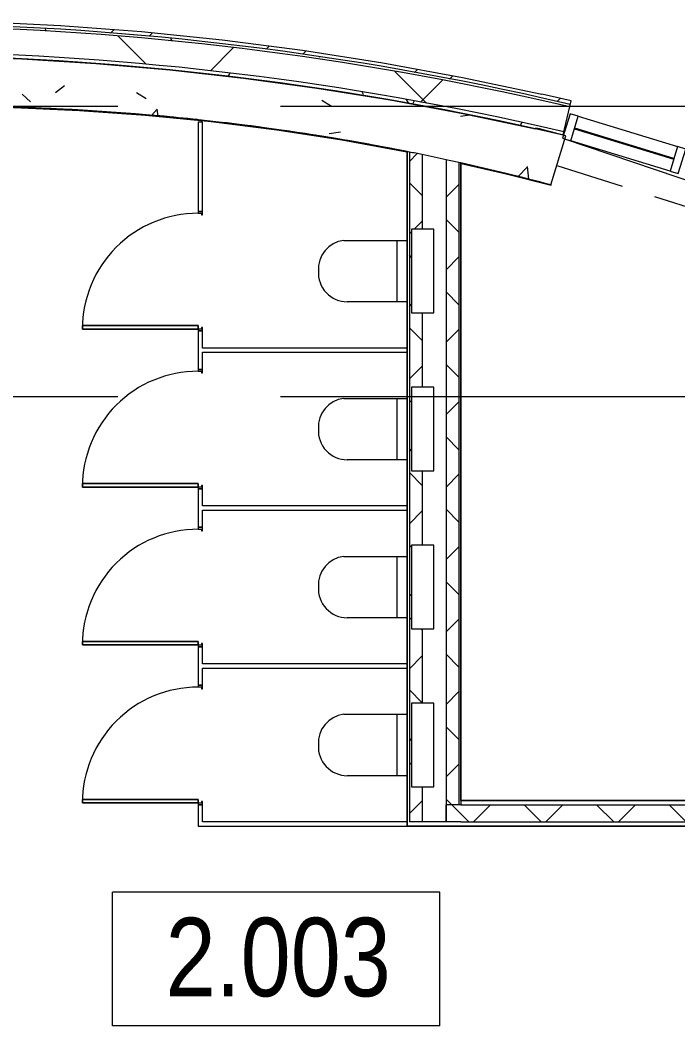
# Model space of a CAD drawing. Header units: millimetres. Extents: x 48966 to 155647, y -43515 to 30475.
# Drawn here: x 117849 to 121702, y 20033 to 25922 of the extents above; entities that cross this region are included whole.
import ezdxf

# ---------------------------------------------------------------- set-up
doc = ezdxf.new("R2010")
doc.units = ezdxf.units.MM
doc.linetypes.add('IMPORT-01 Штриховая _2 мм_', pattern=[600, 400, -200])
doc.linetypes.add('Осевые', pattern=[6350, 1270, -952.5, 3175, -952.5])
for name, color, linetype, lineweight in [('_Разделитель помещений_', 7, 'IMPORT-01 Штриховая _2 мм_', 9), ('Двери', 7, 'Continuous', 9), ('Импосты витража', 7, 'Continuous', 9), ('Импосты витража-1', 7, 'Continuous', 18), ('Каркас_Импост', 7, 'Continuous', 9), ('Марки помещений', 7, 'Continuous', 9), ('Общие ребра', 7, 'Continuous', 9), ('Оси-2', 7, 'Осевые', 9), ('Панель', 7, 'Continuous', 9), ('Перекрытия', 7, 'Continuous', 9), ('Сантехнические приборы', 7, 'Continuous', 9), ('Стены-1', 7, 'Continuous', 18), ('Штриховка разреза-2', 7, 'Continuous', 9)]:
    doc.layers.add(name, color=color, linetype=linetype, lineweight=lineweight)
doc.styles.add('Arial Narrow_1', font='Arial Narrow.ttf', dxfattribs={"height": 460})
pattern_1 = [(45, (0, 0), (-502.8943, 502.8943), []), (45, (0, 762), (-502.8943, 502.8943), [])]
pattern_2 = [(0, (0, 0), (812.8, 203.2), [67.056, -542.544, 67.056, -542.544, -3251.2]), (0, (0, 0), (812.8, 203.2), [-1219.2, 67.056, -1152.144, 67.056, -542.544, -1422.4]), (0, (0, 0), (812.8, 203.2), [-3048, 67.056, -339.344, 67.056, -948.944]), (120, (304.8, 101.6), (-582.37636, 602.30545), [67.056, -542.544, 67.056, -542.544, -3251.2]), (120, (304.8, 101.6), (-582.37636, 602.30545), [-1219.2, 67.056, -1152.144, 67.056, -542.544, -1422.4]), (120, (304.8, 101.6), (-582.37636, 602.30545), [-3048, 67.056, -339.344, 67.056, -948.944]), (240, (406.4, 508), (-230.42364, -805.50545), [67.056, -542.544, 67.056, -542.544, -3251.2]), (240, (406.4, 508), (-230.42364, -805.50545), [-1219.2, 67.056, -1152.144, 67.056, -542.544, -1422.4]), (240, (406.4, 508), (-230.42364, -805.50545), [-3048, 67.056, -339.344, 67.056, -948.944])]
pattern_3 = [(45, (0, 0), (-212.132, 212.132), []), (135, (0, 0), (-212.132, -212.132), [])]

# ---------------------------------------------------------------- blocks, each defined once
blk = doc.blocks.new('Прямоугольный импост - Прямоугольный черный-8339210-План 2-го этажа на отм_ 0_000')
at = {"layer": 'Импосты витража-1'}
for p, q in [((0, 75), (-50, 75)), ((-50, 75), (-50, -75)), ((0, -75), (0, 75)), ((-50, -75), (0, -75))]:
    blk.add_line(p, q, dxfattribs=at)
blk = doc.blocks.new('Прямоугольный импост - Прямоугольный черный-8339346-План 2-го этажа на отм_ 0_000')
at = {"layer": 'Импосты витража'}
for p, q in [((121074.9, 25215.6), (121118.7, 25359)), ((121118.7, 25359), (121700.2, 25181.3)), ((121656.3, 25037.8), (121074.9, 25215.6)), ((121700.2, 25181.3), (121656.3, 25037.8))]:
    blk.add_line(p, q, dxfattribs=at)
blk = doc.blocks.new('Прямоугольный импост - Прямоугольный черный-8339176-План 2-го этажа на отм_ 0_000')
at = {"layer": 'Импосты витража-1'}
for p, q in [((-25, 75), (25, 75)), ((-25, -75), (-25, 75)), ((25, 75), (25, -75)), ((25, -75), (-25, -75))]:
    blk.add_line(p, q, dxfattribs=at)
blk = doc.blocks.new('Дверь - Однопольная_HPL - ДВ12_21х7-5561156-План 2-го этажа на отм_ 0_000')
at = {"layer": 'Двери'}
for p, q in [((-319, 690.5), (-339, 690.5)), ((-339, 690.5), (-339, 12.5)), ((-319, 12.5), (-319, 690.5)), ((-339, 12.5), (-319, 12.5))]:
    blk.add_line(p, q, dxfattribs=at)
blk.add_arc((-339, 12.5), 678, 360, 90, dxfattribs=at)
at = {"layer": 'Каркас_Импост'}
for p, q in [((-340, 12.5), (-350, 12.5)), ((-350, 12.5), (-350, -12.5)), ((-340, -7.5), (-340, 12.5)), ((350, 12.5), (340, 12.5)), ((340, 12.5), (340, -7.5)), ((350, -12.5), (350, 12.5)), ((-350, -12.5), (-330, -12.5)), ((-330, -7.5), (-340, -7.5)), ((-330, -12.5), (-330, -7.5)), ((340, -7.5), (330, -7.5)), ((330, -7.5), (330, -12.5)), ((330, -12.5), (350, -12.5))]:
    blk.add_line(p, q, dxfattribs=at)
at = {"layer": 'Панель'}
for p, q in [((-339, 690.5), (-319, 690.5)), ((-339, 12.5), (-339, 690.5)), ((-319, 690.5), (-319, 12.5)), ((-319, 12.5), (-339, 12.5))]:
    blk.add_line(p, q, dxfattribs=at)
blk = doc.blocks.new('Унитаз_встраиваемый - Обычный _ Vitra 748-4800 _каркасные_-V16-План 2-го этажа на отм_ 0_000')
at = {"layer": 'Сантехнические приборы'}
for p, q in [((245, 155), (-245, 155)), ((-245, 155), (-245, 25)), ((245, 25), (245, 155)), ((-245, 25), (245, 25)), ((-180, -371.5), (-180, 0)), ((-180, 0), (179.4, 0)), ((179.4, 0), (179.4, -351)), ((-180, -60), (179.4, -60))]:
    blk.add_line(p, q, dxfattribs=at)
for centre, start, end in [((9.9, -351), 266.33454, 0), ((-11.8, -351), 186.94025, 273.66546)]:
    blk.add_arc(centre, 169.5, start, end, dxfattribs=at)
blk = doc.blocks.new('Марка помещения_Р - Марка помещения-4575829-План 2-го этажа на отм_ 0_000')
at = {"layer": 'Марки помещений'}
for p, q in [((-4.79375, -1.95625), (-4.79375, 1.95625)), ((4.79375, 1.95625), (-4.79375, 1.95625)), ((4.79375, -1.95625), (4.79375, 1.95625)), ((4.79375, -1.95625), (-4.79375, -1.95625))]:
    blk.add_line(p, q, dxfattribs=at)

msp = doc.modelspace()

# ---------------------------------------------------------------- hatches: boundary and pattern name
at = {"layer": 'Штриховка разреза-2'}
h = msp.add_hatch(dxfattribs=at)
h.set_pattern_fill('FP_2', color=256, style=0, pattern_type=2)
h.set_pattern_definition(pattern_1)
h.paths.add_polyline_path([(120905.4, 25486.9), (120908.9, 25467.7), (120912.8, 25485.2), (120909.1, 25486.1)], flags=0)
h.paths.add_polyline_path([(120908.5, 25465.7), (120905.4, 25486.9), (120440.4, 25584.9), (119973.1, 25670.5), (119503.6, 25743.7), (119032.4, 25804.4), (118559.7, 25852.7), (118085.9, 25888.4), (117611.3, 25911.5), (117136.3, 25922.1), (117136.2, 25902.1), (117611.6, 25891.5), (118086.6, 25868.3), (118560.8, 25832.5), (119081.8, 25777.9), (119505.6, 25723.2), (119975.4, 25649.8), (120500, 25551.9)], flags=0)
h = msp.add_hatch(dxfattribs=at)
h.set_pattern_fill('FP_33', color=256, style=0, pattern_type=2)
h.set_pattern_definition([(45, (0, 0), (-707.107, 707.107), []), (135, (0, 0), (-707.107, -707.107), [])])
h.paths.add_polyline_path([(120872.2, 25304.7), (120905.2, 25451.1), (120440.3, 25549.2), (119972.9, 25635), (119503.5, 25708.4), (118947, 25777.9), (118559.5, 25817.6), (118085.7, 25853.3), (117611.1, 25876.5), (117136.1, 25887.1), (117135.4, 25737.1), (117606.4, 25726.6), (118076.9, 25703.6), (118546.7, 25668.1), (119015.3, 25620.2), (119482.5, 25559.8), (119948, 25487.1), (120411.3, 25402), (120500, 25383.3)], flags=0)
h = msp.add_hatch(dxfattribs=at)
h.set_pattern_fill('FP_32', color=256, style=0, pattern_type=2)
h.set_pattern_definition(pattern_2)
h.paths.add_polyline_path([(120905.2, 25451.1), (120908.5, 25465.7), (120443.2, 25563.9), (119975.4, 25649.8), (119505.6, 25723.2), (119033.9, 25784.1), (118560.8, 25832.5), (118086.6, 25868.3), (117611.6, 25891.5), (117136.2, 25902.1), (117136.1, 25887.1), (117611.1, 25876.5), (118085.7, 25853.3), (118559.5, 25817.6), (119032.2, 25769.2), (119503.5, 25708.4), (119972.9, 25635), (120500, 25536.6)], flags=0)
h = msp.add_hatch(dxfattribs=at)
h.set_pattern_fill('FP_32', color=256, style=0, pattern_type=2)
h.set_pattern_definition(pattern_2)
h.paths.add_polyline_path([(120867.8, 25285.2), (120872.2, 25304.7), (120411.3, 25402), (119948, 25487.1), (119482.5, 25559.8), (119015.3, 25620.2), (118546.7, 25668.1), (118028.4, 25706), (117606.4, 25726.6), (117135.4, 25737.1), (117135.3, 25717.1), (117424.9, 25712.1), (117859, 25695.8), (118292.5, 25668.8), (118725.2, 25631.2), (119156.8, 25583.1), (119676.2, 25510), (120088.1, 25441.6), (120500, 25363.3)], flags=0)
h = msp.add_hatch(dxfattribs=at)
h.set_pattern_fill('FP_34', color=256, style=0, pattern_type=2)
h.set_pattern_definition([(50, (0, 0), (1457.472, -127.512), [152.4, -1676.4]), (355, (0, 0), (-281.942, 1528.454), [121.92, -1341.12]), (100.451, (121.5, -10.6), (1175.541, 1400.933), [129.52, -1424.721]), (46.184, (0, 406.4), (2168.632, -336.342), [228.6, -2514.6]), (96.636, (180.7, 378.4), (1899.22, 1979.42), [194.28, -2137.08]), (351.184, (0, 406.4), (1899.24, 1979.402), [182.88, -2011.68]), (21, (203.2, 304.8), (1212.915, -818.121), [152.4, -1676.4]), (326, (203.2, 304.8), (494.417, 1473.504), [121.92, -1341.12]), (71.451, (304.3, 236.6), (1707.337, 655.37), [129.52, -1424.721]), (37.5, (0, 0), (24.7094, 676.4402), [67.056, -1257.808, 67.056, -1294.384, -1346.2]), (37.5, (0, 0), (24.7094, 676.4402), [-2686.304, 67.056, -1279.144]), (7.5, (0, 0), (534.5577, 801.4443), [67.056, -709.168, 67.056, -1227.328, -513.08]), (7.5, (0, 0), (534.5577, 801.4443), [-2070.608, 67.056, -446.024]), (327.5, (-453.14, 0), (1084.7275, -45.8312), [67.056, -440.944, 67.056, -1517.904, -2103.12]), (327.5, (-453.14, 0), (1084.7275, -45.8312), [-2092.96, 67.056, -2036.064]), (317.5, (-656.3, 0), (1185.035, 203.4135), [67.056, -593.344, 67.056, -985.52, -1493.52]), (317.5, (-656.3, 0), (1185.035, 203.4135), [-1712.976, 67.056, -1426.464])])
h.paths.add_polyline_path([(120958.2, 24957.3), (121046, 25244.4), (120869, 25290.2), (120867.8, 25285.2), (120443, 25375.4), (120016, 25455.1), (119587.2, 25524.3), (119156.8, 25583.1), (118725.2, 25631.2), (118292.5, 25668.8), (117858.9, 25695.8), (117424.9, 25712.1), (117424.9, 25417.1), (117763.5, 25413), (118101.9, 25400.5), (118439.9, 25379.8), (118852.3, 25342.4), (119113.8, 25313.4), (119449.4, 25267.9), (119867.9, 25198.5), (120204.1, 25134.5), (120431.6, 25085.7), (120695.5, 25024.1)], flags=0)
h = msp.add_hatch(dxfattribs=at)
h.set_pattern_fill('FP_2', color=256, style=0, pattern_type=2)
h.set_pattern_definition(pattern_1)
h.paths.add_polyline_path([(121071.8, 25430.1), (121076.3, 25449.6), (120912.8, 25485.2), (120908.9, 25467.7)], flags=0)
h = msp.add_hatch(dxfattribs=at)
h.set_pattern_fill('FP_3', color=256, style=0, pattern_type=2)
h.set_pattern_definition(pattern_3)
h.paths.add_polyline_path([(120129.1, 21227.1), (120204.1, 21227.1), (120204.1, 21432.1), (120141.6, 21432.1), (120142.5, 21922.1), (120204.1, 21922.1), (120204.1, 22357.1), (120141.6, 22357.1), (120141.6, 22847.1), (120204.1, 22847.1), (120204.1, 23282.1), (120141.6, 23282.1), (120141.6, 23772.1), (120204.1, 23772.1), (120204.1, 24207.1), (120141.6, 24207.1), (120141.6, 24697.1), (120204.1, 24697.1), (120204.1, 25134.5), (120129.1, 25149.7), (120129.1, 21431.9)], flags=0)
h = msp.add_hatch(dxfattribs=at)
h.set_pattern_fill('FP_3', color=256, style=0, pattern_type=2)
h.set_pattern_definition(pattern_3)
h.paths.add_polyline_path([(120344.1, 21327.1), (120419.1, 21327.1), (120419.1, 25088.5), (120344.1, 25105), (120344.1, 21431.9)], flags=0)
h = msp.add_hatch(dxfattribs=at)
h.set_pattern_fill('FP_3', color=256, style=0, pattern_type=2)
h.set_pattern_definition(pattern_3)
h.paths.add_polyline_path([(128309.1, 21227.1), (128194.1, 21327.1), (126151.6, 21327.1), (126151.6, 21227.1), (127091, 21227.1)], flags=0)
h.paths.add_polyline_path([(120431.6, 21227.1), (125051.6, 21227.1), (125051.6, 21327.1), (120344.1, 21327.1), (120344.1, 21227.1)], flags=0)

# ---------------------------------------------------------------- linework, layer by layer
at = {"layer": '_Разделитель помещений_'}
msp.add_line((120993.8, 25070.3), (122285.3, 24661.4), dxfattribs=at)
at = {"layer": 'Общие ребра'}
for p, q in [((120905.6, 25453.1), (120905.2, 25451.1)), ((120905.2, 25451.1), (120905.6, 25453.1)), ((120905.6, 25453.1), (121068.5, 25415.5)), ((120908.9, 25467.7), (120908.5, 25465.7)), ((120908.5, 25465.7), (120908.9, 25467.7)), ((120908.9, 25467.7), (121071.8, 25430.1)), ((120869, 25290.2), (120867.8, 25285.2)), ((120867.8, 25285.2), (120868.3, 25287.2)), ((120872.7, 25306.7), (120872.2, 25304.7)), ((120872.2, 25304.7), (120872.7, 25306.7)), ((120872.7, 25306.7), (121034.7, 25269.3)), ((120129.1, 25149.7), (120116.6, 25152.2)), ((120129.1, 25149.7), (120129.1, 21227.1)), ((120204.1, 25134.5), (120204.1, 24697.1)), ((120344.1, 25105), (120344.1, 21327.1)), ((120431.6, 25085.7), (120419.1, 25088.5)), ((120419.1, 25088.5), (120419.1, 21327.1)), ((120204.1, 24207.1), (120204.1, 23772.1)), ((120204.1, 23282.1), (120204.1, 22847.1)), ((120204.1, 22357.1), (120204.1, 21922.1)), ((120204.1, 21431.9), (120204.1, 21227.1)), ((120344.1, 21327.1), (120344.1, 21227.1)), ((120419.1, 21327.1), (120344.1, 21327.1)), ((120344.1, 21227.1), (120344.1, 21327.1)), ((120431.6, 21327.1), (120419.1, 21327.1)), ((120431.6, 21352.1), (120431.6, 21327.1)), ((120431.6, 21327.1), (125051.6, 21327.1)), ((125051.6, 21352.1), (120433.6, 21352.1)), ((120204.1, 21227.1), (120129.1, 21227.1)), ((120344.1, 21227.1), (120204.1, 21227.1)), ((120431.6, 21227.1), (120344.1, 21227.1)), ((120431.6, 21227.1), (124306.6, 21227.1))]:
    msp.add_line(p, q, dxfattribs=at)
at = {"layer": 'Общие ребра', "flags": 128}
msp.add_lwpolyline([(117424.9, 25712.1), (117859, 25695.8), (118292.5, 25668.8), (118725.2, 25631.2), (119156.8, 25583.1), (119587.2, 25524.3), (120016, 25455.1), (120443, 25375.4), (120867.8, 25285.2)], dxfattribs=at)
at = {"layer": 'Общие ребра'}
for centre, radius, start, end in [((116974.6, 7984.2), 17903.7, 77.31812, 89.4832), ((116974.6, 7984.2), 17918.7, 77.31812, 89.48341), ((116974.6, 7984.2), 17753.7, 77.31812, 89.48102), ((116974.6, 7984.2), 17733.7, 77.31812, 88.54505), ((117424.9, 11611.1), 13806, 78.38671, 78.70429), ((117424.9, 11611.1), 13806, 77.79292, 78.38671), ((117424.9, 11611.1), 13806, 77.47427, 77.79292), ((117425, 11611.6), 13805.5, 75.1717, 77.42117), ((117424.9, 11611.1), 13806, 75.17172, 77.42113)]:
    msp.add_arc(centre, radius, start, end, dxfattribs=at)
at = {"layer": 'Оси-2'}
for p, q in [((150171.6, 25417.1), (50565.6, 25417.1)), ((150171.6, 23717.1), (50565.6, 23717.1))]:
    msp.add_line(p, q, dxfattribs=at)
at = {"layer": 'Перекрытия'}
for p, q in [((122336.1, 24784.3), (121040.3, 25225.8)), ((120116.6, 21202.1), (120116.6, 25152.2)), ((120431.6, 25085.7), (120431.6, 21352.1)), ((120760.9, 25005.4), (120630.9, 25037.2)), ((120431.6, 21352.1), (128164.9, 21352.1)), ((124281.6, 21202.1), (120116.6, 21202.1))]:
    msp.add_line(p, q, dxfattribs=at)
for start, end in [(86.97029, 87.99235), (85.44935, 86.38624), (83.91971, 84.83748), (82.37096, 83.30784), (80.76486, 81.78689), (78.75723, 80.27063)]:
    msp.add_arc((117424.9, 11611.1), 13806, start, end, dxfattribs=at)
at = {"layer": 'Стены-1'}
for p, q in [((120905.8, 25489), (120905.4, 25486.9)), ((121076.3, 25449.6), (120905.8, 25489)), ((121030.2, 25249.9), (121076.3, 25449.6)), ((118891.6, 25325.1), (118891.6, 24802.1)), ((118916.6, 25325.1), (118891.6, 25325.1)), ((118916.6, 24802.1), (118916.6, 25325.1)), ((120868.3, 25287.2), (121030.2, 25249.9)), ((121097.5, 25289.7), (121096.1, 25284.9)), ((121096.1, 25284.9), (121677.5, 25107.2)), ((121679, 25111.9), (121097.5, 25289.7)), ((120958.2, 24957.3), (121046, 25244.4)), ((120116.6, 25152.2), (120116.6, 21202.1)), ((120116.6, 25150.1), (120116.6, 25152.2)), ((121677.5, 25107.2), (121679, 25111.9)), ((120431.6, 21352.1), (120431.6, 25085.7)), ((120431.6, 25085.7), (120431.6, 25083.7)), ((120959.5, 24954.9), (120960.1, 24956.8)), ((118891.6, 24802.1), (118916.6, 24802.1)), ((118891.6, 24102.1), (118891.6, 23877.1)), ((118916.6, 24102.1), (118891.6, 24102.1)), ((118916.6, 24002.1), (118916.6, 24102.1)), ((120116.6, 24002.1), (118916.6, 24002.1)), ((118916.6, 23877.1), (118916.6, 23977.1)), ((118916.6, 23977.1), (120116.6, 23977.1)), ((120116.6, 23977.1), (120116.6, 24002.1)), ((118891.6, 23877.1), (118916.6, 23877.1)), ((118891.6, 23177.1), (118891.6, 22952.1)), ((118916.6, 23177.1), (118891.6, 23177.1)), ((118916.6, 23077.1), (118916.6, 23177.1)), ((120116.6, 23077.1), (118916.6, 23077.1)), ((118916.6, 22952.1), (118916.6, 23052.1)), ((118916.6, 23052.1), (120116.6, 23052.1)), ((120116.6, 23052.1), (120116.6, 23077.1)), ((118891.6, 22952.1), (118916.6, 22952.1)), ((118891.6, 22252.1), (118891.6, 22027.1)), ((118916.6, 22252.1), (118891.6, 22252.1)), ((118916.6, 22152.1), (118916.6, 22252.1)), ((120116.6, 22152.1), (118916.6, 22152.1)), ((120116.6, 22127.1), (120116.6, 22152.1)), ((118916.6, 22027.1), (118916.6, 22127.1)), ((118916.6, 22127.1), (120116.6, 22127.1)), ((118891.6, 22027.1), (118916.6, 22027.1)), ((118891.6, 21327.1), (118891.6, 21202.1)), ((118916.6, 21327.1), (118891.6, 21327.1)), ((118916.6, 21227.1), (118916.6, 21327.1)), ((120433.6, 21352.1), (120431.6, 21352.1)), ((120116.6, 21227.1), (118916.6, 21227.1)), ((120116.6, 21202.1), (120116.6, 21227.1)), ((118891.6, 21202.1), (118916.6, 21202.1)), ((118916.6, 21202.1), (120116.6, 21202.1)), ((120116.6, 21202.1), (120129.1, 21202.1)), ((120129.1, 21202.1), (120431.6, 21202.1)), ((120431.6, 21202.1), (124281.6, 21202.1))]:
    msp.add_line(p, q, dxfattribs=at)
at = {"layer": 'Стены-1', "flags": 128}
for points in [[(120905.4, 25486.9), (120440.4, 25584.9), (119973.1, 25670.5), (119503.6, 25743.7), (119032.4, 25804.4), (118559.7, 25852.7), (118085.9, 25888.4), (117611.3, 25911.5), (117136.3, 25922.1)], [(117424.9, 25417.1), (117763.5, 25413), (118101.9, 25400.5), (118439.9, 25379.8), (118777.3, 25350.7), (119113.8, 25313.4), (119449.4, 25267.9), (119783.7, 25214.1), (120116.6, 25152.2)], [(117424.9, 25415.1), (117811.6, 25409.7), (118197.9, 25393.5), (118583.7, 25366.4), (118968.5, 25328.5), (119352.2, 25279.9), (119734.3, 25220.6), (120114.6, 25150.5)], [(120433.6, 25083.2), (120697.2, 25021.7), (120959.5, 24954.9)]]:
    msp.add_lwpolyline(points, dxfattribs=at)
at = {"layer": 'Стены-1'}
for radius, start, end in [(13806, 78.75719, 90), (14106, 75.12551, 75.86806)]:
    msp.add_arc((117424.9, 11611.1), radius, start, end, dxfattribs=at)

# ---------------------------------------------------------------- block references
at = {"layer": 'Двери', "rotation": 90}
for p in [(118904.1, 24452.1), (118904.1, 23527.1), (118904.1, 22602.1), (118904.1, 21677.1)]:
    msp.add_blockref('Дверь - Однопольная_HPL - ДВ12_21х7-5561156-План 2-го этажа на отм_ 0_000', p, dxfattribs=at)
at = {"layer": 'Импосты витража', "rotation": 162.9999999999999}
msp.add_blockref('Прямоугольный импост - Прямоугольный черный-8339210-План 2-го этажа на отм_ 0_000', (121049, 25301.9), dxfattribs=at)
at = {"layer": 'Импосты витража'}
msp.add_blockref('Прямоугольный импост - Прямоугольный черный-8339346-План 2-го этажа на отм_ 0_000', (0, 0), dxfattribs=at)
at = {"layer": 'Импосты витража', "extrusion": (0, 0, -1), "rotation": 197.0000000000001}
msp.add_blockref('Прямоугольный импост - Прямоугольный черный-8339176-План 2-го этажа на отм_ 0_000', (-121702.2, 25102.2), dxfattribs=at)
at = {"layer": 'Марки помещений', "xscale": 199.9999999999999, "yscale": 199.9999999999999, "zscale": 199.9999999999999}
msp.add_blockref('Марка помещения_Р - Марка помещения-4575829-План 2-го этажа на отм_ 0_000', (119349.5, 20423.9), dxfattribs=at)
at = {"layer": 'Сантехнические приборы', "rotation": 270.0000000000002}
for p in [(120116.6, 24452.1), (120116.6, 23527.1), (120116.6, 22602.1), (120116.6, 21677.1)]:
    msp.add_blockref('Унитаз_встраиваемый - Обычный _ Vitra 748-4800 _каркасные_-V16-План 2-го этажа на отм_ 0_000', p, dxfattribs=at)

# ---------------------------------------------------------------- texts
at = {"layer": 'Марки помещений', "insert": (118701.6, 20665.7), "char_height": 460, "width": 1587.341, "attachment_point": 1, "style": 'Arial Narrow_1'}
msp.add_mtext('2.003', dxfattribs=at)

doc.saveas('drawing.dxf')
